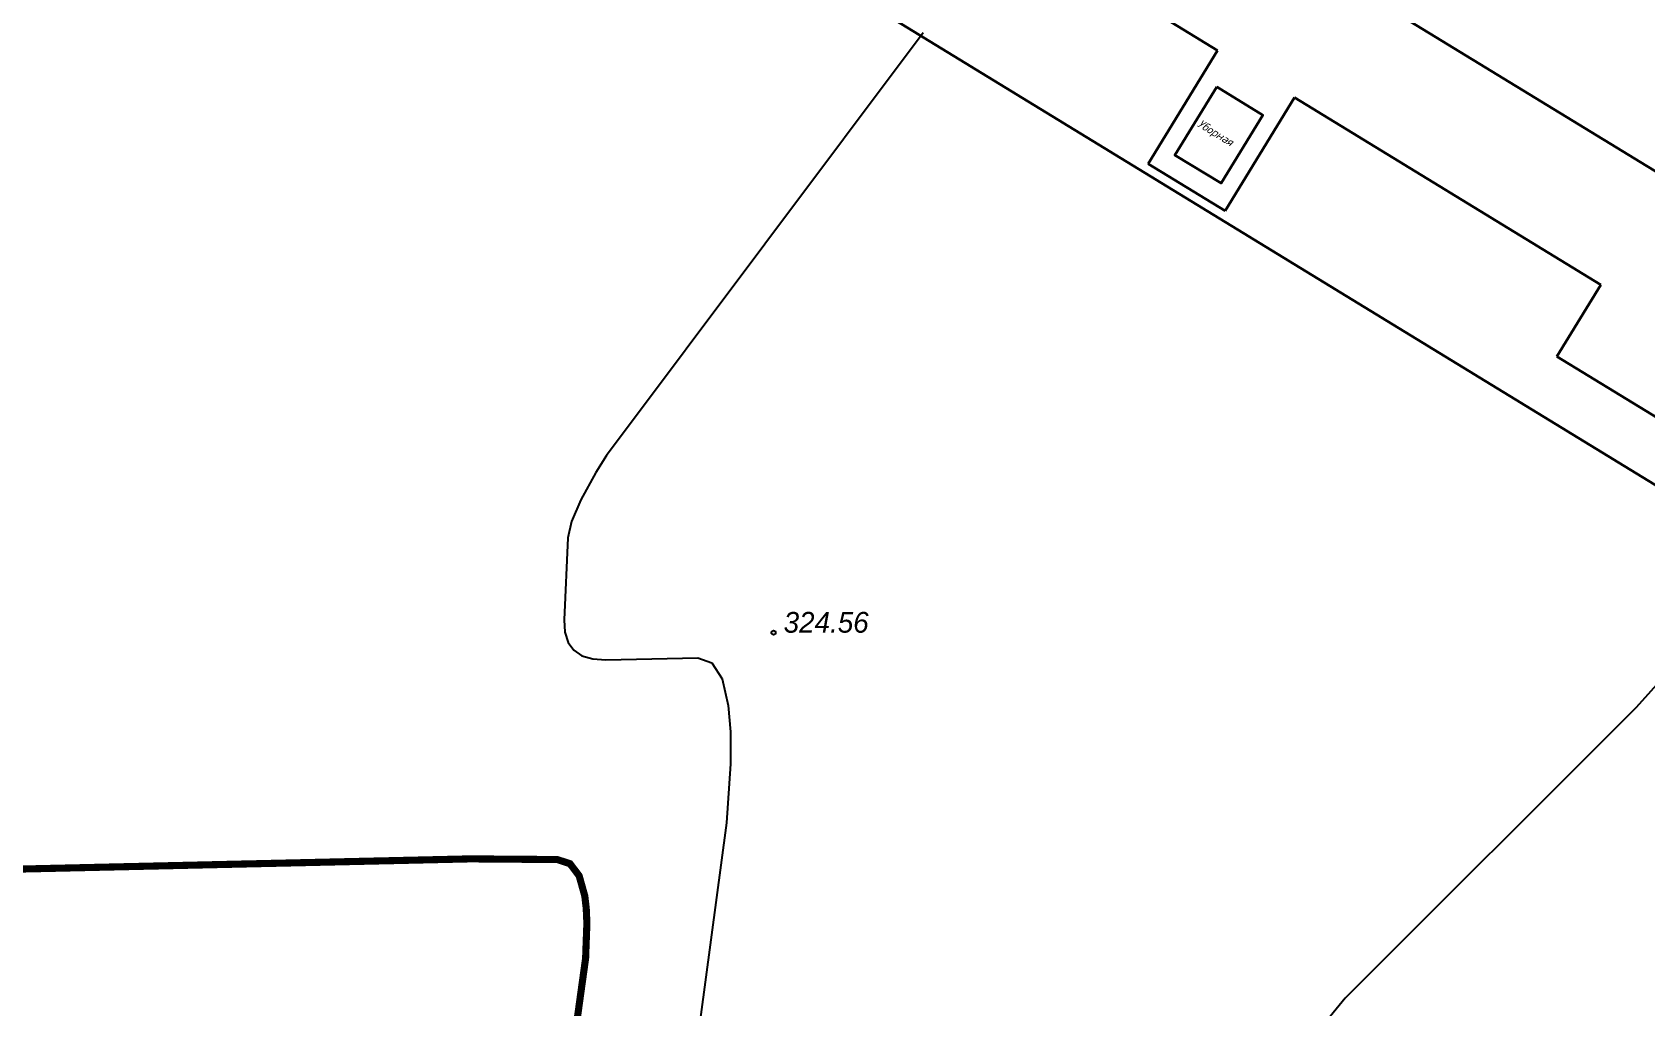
# Model space of a CAD drawing. Extents: x 108150 to 142535, y -18867 to -9422.
# Drawn here: x 140783.3 to 140851.3, y -13557.8 to -13516.8 of the extents above; entities that cross this region are included whole.
import ezdxf

# ---------------------------------------------------------------- set-up
doc = ezdxf.new("R2010")
doc.units = 0
doc.header["$MEASUREMENT"] = 0
for name, color, linetype in [('GEO_POINTS111', 7, 'Continuous'), ('R_Поверхность1_CNT-MAJ', 7, 'Continuous'), ('R_Поверхность1_CNT-MIN', 7, 'Continuous')]:
    doc.layers.add(name, color=color, linetype=linetype)
doc.layers.add('надписи', color=2, linetype='Continuous', lineweight=15)
doc.styles.add('ГОСТ', font='isocpeur.ttf', dxfattribs={"oblique": 15, "height": 2.5})

# ---------------------------------------------------------------- blocks, each defined once
blk = doc.blocks.new('5485')
at = {"color": 251, "linetype": 'ByBlock', "lineweight": 35}
for p, q in [((346689.258, 4133276.286), (346660.229, 4133276.286)), ((346670.327, 4133271.01), (346641.549, 4133271.01)), ((346670.327, 4133265.399), (346670.327, 4133271.01)), ((346689.258, 4133271.01), (346674.124, 4133271.01)), ((346674.124, 4133271.01), (346674.124, 4133265.399)), ((346689.258, 4133267.464), (346689.258, 4133271.01)), ((346689.258, 4133267.464), (346700.132, 4133267.464)), ((346674.124, 4133265.399), (346670.327, 4133265.399))]:
    blk.add_line(p, q, dxfattribs=at)
at = {"color": 1, "linetype": 'ByBlock', "lineweight": 30}
blk.add_line((346729.245, 4133265.01), (346619.245, 4133265.01), dxfattribs=at)
at = {"color": 251, "linetype": 'ByBlock', "lineweight": 35}
blk.add_lwpolyline([(346671.096, 4133269.675), (346673.375, 4133269.675), (346673.375, 4133266.308), (346671.096, 4133266.308)], close=True, dxfattribs=at)
at = {"layer": 'надписи', "color": 2, "style": 'ГОСТ', "oblique": 15}
blk.add_text('Уборная', height=0.35, dxfattribs=at).set_placement((346671.239, 4133267.834))

msp = doc.modelspace()

# ---------------------------------------------------------------- linework, layer by layer
at = {"layer": 'GEO_POINTS111', "elevation": 324.5594}
msp.add_lwpolyline([(140814.5567, -13542.0872), (140814.5567, -13542.0872)], dxfattribs=at)
at = {"layer": 'GEO_POINTS111'}
msp.add_circle((140814.5567, -13542.0872, 324.5594), 0.0875, dxfattribs=at)
at = {"layer": 'R_Поверхность1_CNT-MAJ', "color": 42, "const_width": 0.3, "elevation": 324}
msp.add_lwpolyline([(140757.7723, -13552.6148), (140801.773, -13551.6179), (140805.4396, -13551.6464), (140805.976, -13551.8202), (140806.363, -13552.3321), (140806.6006, -13553.1822), (140806.6622, -13553.7186), (140806.6884, -13554.3352), (140806.6344, -13555.8089), (140802.9932, -13582.1634), (140802.6513, -13584.141), (140802.1814, -13586.1125), (140801.53, -13588.2353), (140800.5032, -13590.885), (140799.2419, -13593.5236), (140784.3935, -13620.4874), (140783.6493, -13621.6448), (140783.0645, -13622.4419)], dxfattribs=at)
at = {"layer": 'R_Поверхность1_CNT-MIN', "color": 44}
for points, elevation in [([(140820.868, -13516.8139), (140807.5139, -13534.6215), (140807.0654, -13535.3419), (140806.4312, -13536.4865), (140806.0402, -13537.4034), (140805.8923, -13538.0926), (140805.7347, -13541.5448), (140805.7616, -13542.071), (140805.895, -13542.4989), (140806.1349, -13542.8285), (140806.4813, -13543.0597), (140806.934, -13543.1927), (140807.4933, -13543.2274), (140811.3628, -13543.1419), (140811.9573, -13543.3555), (140812.3862, -13544.0241), (140812.6496, -13545.1478), (140812.7373, -13546.2576), (140812.7365, -13547.6109), (140812.5693, -13550.0971), (140807.9239, -13584.8187)], 324.5), ([(140980.8212, -13542.1849), (140913.2937, -13524.9464), (140908.9541, -13524.1895), (140906.3183, -13523.8724), (140903.0119, -13523.6623), (140867.2149, -13524.4673), (140866.2437, -13524.5464), (140865.3302, -13524.7552), (140864.4741, -13525.0936), (140863.6756, -13525.5616), (140863.6423, -13525.5848), (140863.0177, -13526.0833), (140862.4338, -13526.6734), (140861.8905, -13527.3551), (140861.3879, -13528.1284), (140855.673, -13539.2244), (140854.4271, -13541.0743), (140852.7699, -13543.1807), (140850.9232, -13545.2377), (140838.6602, -13557.4907), (140837.4627, -13558.9485)], 325)]:
    msp.add_lwpolyline(points, dxfattribs=dict(at, elevation=elevation))

# ---------------------------------------------------------------- block references
at = {"rotation": 328.549795352784}
msp.add_blockref('5485', (-2311473.5829, -3358708.2174, 326), dxfattribs=at)

# ---------------------------------------------------------------- texts
at = {"layer": 'GEO_POINTS111', "color": 7, "insert": (140814.9835, -13541.2112, 324.5594), "char_height": 0.876, "width": 4.023263, "attachment_point": 1}
msp.add_mtext('\\fD431|b0|i1|c0|p34;\\W1.0000000000;\\T1.0000000000;\\o\\l324.56', dxfattribs=at)

doc.saveas('drawing.dxf')
